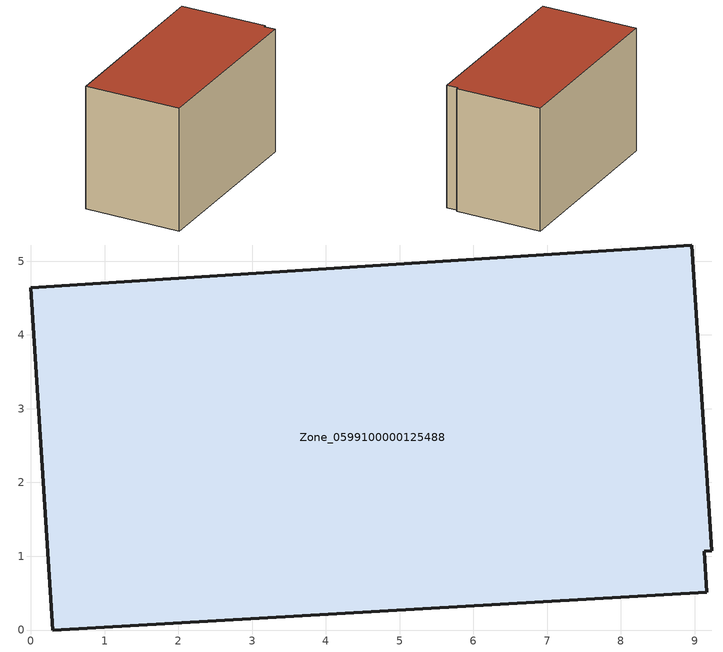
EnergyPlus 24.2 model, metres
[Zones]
Zone_0599100000125488
 floor ground (C_G): 9.23,1.08 9.13,1.07 9.16,0.51 0.3,0 0,4.64 8.96,5.22 z0
 wall outside (C_F): 9.23,1.08 8.96,5.22 0,4.64 0.3,0 9.16,0.51 9.13,1.07 9.23,1.08 z0:6
 roof outside (C_R): 9.13,1.07 9.23,1.08 8.96,5.22 0,4.64 0.3,0 9.16,0.51 z6
[BUILDING]
Pand.0599100000125488: North Axis=0; Terrain=City; Loads Convergence Tolerance Value=0.04; Temperature Convergence Tolerance Value=0.4; Solar Distribution=FullExterior; Maximum Number of Warmup Days=25; Minimum Number of Warmup Days=1
[Site:Location]
Rotterdam.The.Hague.AP_ZH_NLD Design_Conditions: Latitude=51.96; Longitude=4.45; Time Zone=1; Elevation=-4.5
[SITE:GROUNDTEMPERATURE:BUILDINGSURFACE]
18, 18, 18, 18, 18, 18, 18, 18, 18, 18, 18, 18
[MATERIAL] Thermal Absorptance=0.9; Solar Absorptance=0.7; Visible Absorptance=0.7
Name | Roughness | Thickness | Conductivity | Density | Specific Heat
G.TI.1946-1964 | MediumSmooth | 0.15 | 1 | 540 | 1210
F.TI.1946-1964 | Rough | 0.3 | 0.857143 | 1920 | 840
R.TI.1946-1964 | MediumRough | 0.2 | 0.277778 | 1500 | 1000
[CONSTRUCTION]
C_G: G.TI.1946-1964
C_F: F.TI.1946-1964
C_R: R.TI.1946-1964
[ZONE]
Zone_0599100000125488: Type=1; Multiplier=1; Ceiling Height=Autocalculate; Volume=Autocalculate; Floor Area=autocalculate; Part of Total Floor Area=Yes
[ZONEINFILTRATION:DESIGNFLOWRATE]
Infil_Zone_0599100000125488: Zone or ZoneList or Space or SpaceList=Zone_0599100000125488; Schedule=AlwaysOn; Design Flow Rate Calculation Method=Flow/Area; Flow Rate per Floor Area=0.003; Constant Term Coefficient=1; Temperature Term Coefficient=0; Velocity Term Coefficient=0; Velocity Squared Term Coefficient=0
[HVACTEMPLATE:ZONE:IDEALLOADSAIRSYSTEM]
Zone_0599100000125488: Maximum Heating Supply Air Temperature=50; Minimum Cooling Supply Air Temperature=13; Maximum Heating Supply Air Humidity Ratio=0.0156; Minimum Cooling Supply Air Humidity Ratio=0.0077; Heating Limit=NoLimit; Cooling Limit=NoLimit; Dehumidification Control Type=ConstantSensibleHeatRatio; Cooling Sensible Heat Ratio=0.7; Dehumidification Setpoint=60; Humidification Control Type=None; Humidification Setpoint=30; Outdoor Air Method=None; Outdoor Air Flow Rate per Person=0.00944; Outdoor Air Flow Rate per Zone Floor Area=0; Outdoor Air Flow Rate per Zone=0; Demand Controlled Ventilation Type=None; Outdoor Air Economizer Type=NoEconomizer; Heat Recovery Type=None; Sensible Heat Recovery Effectiveness=0.7; Latent Heat Recovery Effectiveness=0.65
[ZONECONTROL:THERMOSTAT]
ThermostatControl_Zone_0599100000125488: Zone or ZoneList=Zone_0599100000125488; Control Type Schedule=DualSetpointControlType; Control 1=Thermostat_Zone_0599100000125488; Temperature Difference Between Cutout And Setpoint=0
[THERMOSTATSETPOINT:DUALSETPOINT]
Thermostat_Zone_0599100000125488: Heating Setpoint Temperature Schedule=HeatingSetpoint_Zone_0599100000125488; Cooling Setpoint Temperature Schedule=CoolingSetpoint_Zone_0599100000125488
[SCHEDULE:COMPACT]
HeatingSetpoint_Zone_0599100000125488: Through: 12/31, For: AllDays, Until: 24:00, 21
CoolingSetpoint_Zone_0599100000125488: Through: 12/31, For: AllDays, Until: 24:00, 24
DualSetpointControlType: Through: 12/31, For: AllDays, Until: 24:00, 4
AlwaysOn: Through: 12/31, For: AllDays, Until: 24:00, 1
